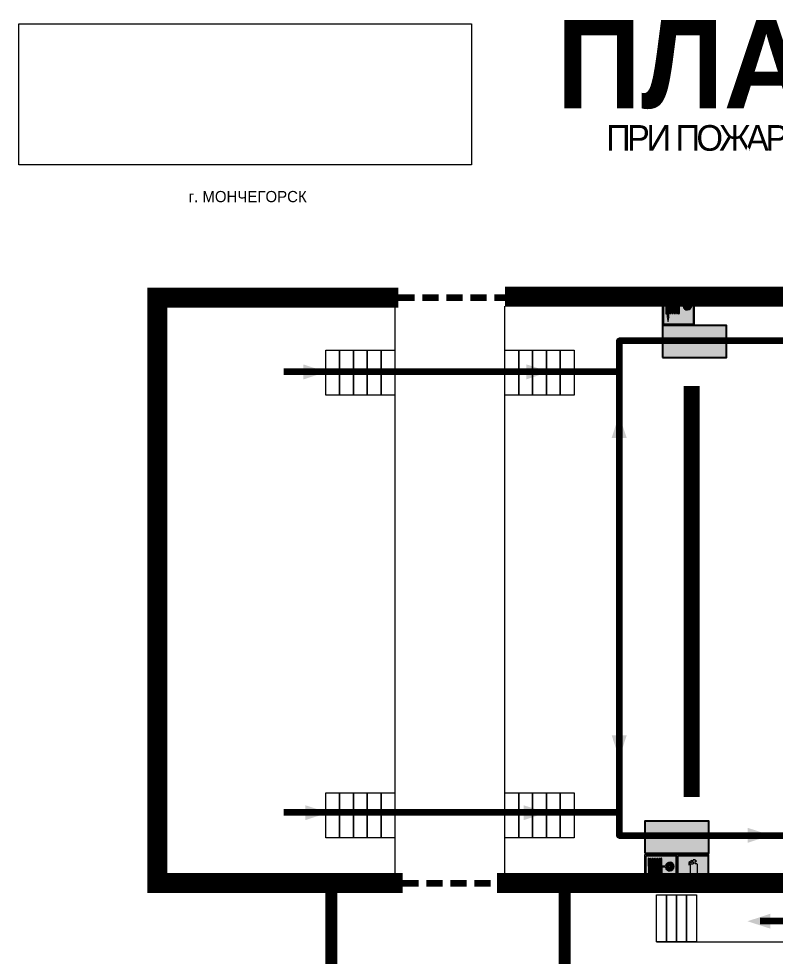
# Model space of a CAD drawing. Header units: millimetres. Extents: x 13114 to 67229, y 22859 to 38520.
# Drawn here: x 24675 to 24864, y 25208.9 to 25442.9 of the extents above; entities that cross this region are included whole.
import ezdxf

# ---------------------------------------------------------------- set-up
doc = ezdxf.new("R2010")
doc.units = ezdxf.units.MM
doc.linetypes.add('{ Wide Dash }', pattern=[12, 4, -2, 4, -2])
doc.layers.add('План_Штампы', color=7, linetype='Continuous')
doc.styles.add('обычный', font='arial.ttf')
picture_1 = doc.add_image_def('image1.jpg', size_in_pixel=(337, 105))

# ---------------------------------------------------------------- blocks, each defined once
blk = doc.blocks.new('A$C32E8229D')
at = {"true_color": 0xffffff}
blk.add_hatch(color=7, dxfattribs=at).paths.add_polyline_path([(0, 0), (0, -8), (16, -8), (16, 0)])
h = blk.add_hatch(color=126)
h.paths.add_polyline_path([(0.2, -0.2), (15.8, -0.2), (15.8, -7.8), (0.2, -7.8)])
h.paths.add_polyline_path([(13.49, -2.05), (12.08, -2.05), (11.37, -2.63, 0.162397), (11.29, -2.84), (11.29, -3.63), (10.35, -3.63), (10.35, -4.05), (11.68, -4.05), (11.68, -3.48), (12.26, -4.28), (11.29, -5.1), (11.29, -6.78), (11.85, -6.78), (11.85, -5.44), (12.8, -4.64), (12.8, -5.94), (14.46, -5.94), (14.46, -5.39), (13.45, -5.39), (13.45, -3.97), (12.46, -2.59), (13.15, -2.59), (13.69, -3.34), (14.18, -3)], flags=16)
h.paths.add_polyline_path([(10.74, -1.82, 1), (11.8, -1.82, 1)], flags=16)
h.paths.add_polyline_path([(9.39, -3.59), (5.99, -3.59), (6.56, -3.03), (5.91, -3.03), (5.1, -3.83), (5.91, -4.64), (6.56, -4.64), (5.99, -4.09), (9.39, -4.09)], flags=16)
h.paths.add_polyline_path([(4.29, -1.08), (1.72, -1.08), (1.72, -6.6), (4.29, -6.6)], flags=16)
at = {"color": 126}
blk.add_lwpolyline([(16, -8), (0, -8), (0, 0), (16, 0)], close=True, dxfattribs=at)
blk = doc.blocks.new('A$C37112FD5')
at = {"true_color": 0xf5f5ff}
h = blk.add_hatch(color=7, dxfattribs=at)
h.dxf.hatch_style = 1
h.paths.add_polyline_path([(12.8, -7.4), (0, -7.4), (0, -20.2), (12.8, -20.2)])
h.paths.add_polyline_path([(12.29, -7.91), (12.29, -19.69), (0.51, -19.69), (0.51, -7.91)], flags=16)
h.paths.add_polyline_path([(4.98, -9.04, -0.42597), (5.17, -9.22), (5.17, -12.25), (5.17, -15.29, -0.432244), (4.98, -15.47), (4.83, -15.47, -0.42597), (4.64, -15.29), (4.64, -12.25), (4.64, -9.22, -0.432244), (4.83, -9.04)], flags=0)
h.paths.add_polyline_path([(4.28, -9.22), (4.28, -12.25), (4.28, -15.29, -0.432244), (4.09, -15.47), (3.94, -15.47, -0.42597), (3.75, -15.29), (3.75, -12.25), (3.75, -9.22, -0.432244), (3.94, -9.04), (4.09, -9.04, -0.42597)], flags=0)
h.paths.add_polyline_path([(5.72, -9.04), (5.87, -9.04, -0.42597), (6.06, -9.22), (6.06, -12.25), (6.06, -15.29, -0.432244), (5.87, -15.47), (5.72, -15.47, -0.42597), (5.53, -15.29), (5.53, -12.25), (5.53, -9.22, -0.432244)], flags=0)
h.paths.add_polyline_path([(6.42, -8.9), (6.5, -8.9, -0.42597), (6.69, -9.08), (6.69, -12.03), (8.21, -12.03, -15.824349), (8.21, -12.47), (6.69, -12.47), (6.69, -15.42, -0.432244), (6.5, -15.6), (6.42, -15.6)], flags=0)
h.paths.add_polyline_path([(3.39, -9.22), (3.39, -12.25), (3.39, -15.29, -0.432244), (3.2, -15.47), (3.05, -15.47, -0.42597), (2.85, -15.29), (2.85, -12.25), (2.85, -9.22, -0.432244), (3.05, -9.04), (3.2, -9.04, -0.42597)], flags=0)
h.paths.add_polyline_path([(2.5, -9.22), (2.5, -16.71), (1.96, -16.71), (1.96, -9.22, -0.432244), (2.15, -9.04), (2.31, -9.04, -0.42597)], flags=0)
h.paths.add_polyline_path([(1.61, -8.9), (1.61, -15.6), (1.57, -15.6, -0.42597), (1.37, -15.42), (1.37, -12.03), (1.37, -9.09, -0.432244), (1.57, -8.9)], flags=0)
h.paths.add_polyline_path([(9.76, -10.81), (9.76, -12.03), (8.49, -12.03, -0.336371)], flags=0)
h.paths.add_polyline_path([(8.49, -12.47), (9.76, -12.47), (9.76, -13.7, -0.336371)], flags=0)
h.paths.add_polyline_path([(10.11, -10.81, -0.336371), (11.38, -12.03), (10.11, -12.03)], flags=0)
h.paths.add_polyline_path([(10.11, -12.47), (11.38, -12.47, -0.336371), (10.11, -13.7)], flags=0)
h.paths.add_polyline_path([(2.5, -16.84), (2.5, -17.05), (1.97, -17.05), (1.97, -16.84)], flags=0)
h.paths.add_polyline_path([(2.5, -17.24, -0.033778), (2.24, -18.6, -0.033778), (1.97, -17.24)], flags=0)
h = blk.add_hatch(color=242)
h.dxf.hatch_style = 1
h.paths.add_polyline_path([(12.29, -7.91), (0.51, -7.91), (0.51, -19.69), (12.29, -19.69)])
h.paths.add_polyline_path([(6.42, -15.6), (6.42, -8.9), (6.5, -8.9, -0.42597), (6.69, -9.08), (6.69, -12.03), (8.21, -12.03, -15.824349), (8.21, -12.47), (6.69, -12.47), (6.69, -15.42, -0.432244), (6.5, -15.6)], flags=16)
h.paths.add_polyline_path([(5.87, -15.47), (5.72, -15.47, -0.42597), (5.53, -15.29), (5.53, -12.25), (5.53, -9.22, -0.432244), (5.72, -9.04), (5.87, -9.04, -0.42597), (6.06, -9.22), (6.06, -12.25), (6.06, -15.29, -0.432244)], flags=16)
h.paths.add_polyline_path([(4.98, -15.47), (4.83, -15.47, -0.42597), (4.64, -15.29), (4.64, -12.25), (4.64, -9.22, -0.432244), (4.83, -9.04), (4.98, -9.04, -0.42597), (5.17, -9.22), (5.17, -12.25), (5.17, -15.29, -0.432244)], flags=16)
h.paths.add_polyline_path([(4.09, -15.47), (3.94, -15.47, -0.42597), (3.75, -15.29), (3.75, -12.25), (3.75, -9.22, -0.432244), (3.94, -9.04), (4.09, -9.04, -0.42597), (4.28, -9.22), (4.28, -12.25), (4.28, -15.29, -0.432244)], flags=16)
h.paths.add_polyline_path([(3.2, -15.47), (3.05, -15.47, -0.42597), (2.85, -15.29), (2.85, -12.25), (2.85, -9.22, -0.432244), (3.05, -9.04), (3.2, -9.04, -0.42597), (3.39, -9.22), (3.39, -12.25), (3.39, -15.29, -0.432244)], flags=16)
h.paths.add_polyline_path([(2.5, -17.05), (1.97, -17.05), (1.97, -16.84), (2.5, -16.84)], flags=16)
h.paths.add_polyline_path([(2.5, -17.24, -0.033778), (2.24, -18.6, -0.033778), (1.97, -17.24)], flags=16)
h.paths.add_polyline_path([(2.5, -16.71), (1.96, -16.71), (1.96, -9.22, -0.432244), (2.15, -9.04), (2.31, -9.04, -0.42597), (2.5, -9.22)], flags=16)
h.paths.add_polyline_path([(1.61, -15.6), (1.57, -15.6, -0.42597), (1.37, -15.42), (1.37, -12.03), (1.37, -9.09, -0.432244), (1.57, -8.9), (1.61, -8.9)], flags=16)
h.paths.add_polyline_path([(8.49, -12.47), (9.76, -12.47), (9.76, -13.7, -0.336371)], flags=0)
h.paths.add_polyline_path([(10.11, -13.7), (10.11, -12.47), (11.38, -12.47, -0.336371)], flags=0)
h.paths.add_polyline_path([(8.49, -12.03, -0.336371), (9.76, -10.81), (9.76, -12.03)], flags=0)
h.paths.add_polyline_path([(10.11, -12.03), (10.11, -10.81, -0.336371), (11.38, -12.03)], flags=0)
h = blk.add_hatch(color=7, dxfattribs=at)
h.dxf.hatch_style = 1
h.paths.add_polyline_path([(1.61, -8.9), (1.57, -8.9, 0.432244), (1.37, -9.09), (1.37, -12.03), (1.37, -15.42, 0.42597), (1.57, -15.6), (1.61, -15.6)])
h.paths.add_polyline_path([(2.5, -9.22, 0.42597), (2.31, -9.04), (2.15, -9.04, 0.432244), (1.96, -9.22), (1.96, -16.71), (2.5, -16.71)])
h.paths.add_polyline_path([(2.5, -16.84), (1.97, -16.84), (1.97, -17.05), (2.5, -17.05)])
h.paths.add_polyline_path([(2.5, -17.24), (1.97, -17.24, 0.033778), (2.24, -18.6, 0.033778)])
h.paths.add_polyline_path([(3.39, -12.25), (3.39, -9.22, 0.42597), (3.2, -9.04), (3.05, -9.04, 0.432244), (2.85, -9.22), (2.85, -12.25), (2.85, -15.29, 0.42597), (3.05, -15.47), (3.2, -15.47, 0.432244), (3.39, -15.29)])
h.paths.add_polyline_path([(4.28, -12.25), (4.28, -9.22, 0.42597), (4.09, -9.04), (3.94, -9.04, 0.432244), (3.75, -9.22), (3.75, -12.25), (3.75, -15.29, 0.42597), (3.94, -15.47), (4.09, -15.47, 0.432244), (4.28, -15.29)])
h.paths.add_polyline_path([(5.17, -12.25), (5.17, -9.22, 0.42597), (4.98, -9.04), (4.83, -9.04, 0.432244), (4.64, -9.22), (4.64, -12.25), (4.64, -15.29, 0.42597), (4.83, -15.47), (4.98, -15.47, 0.432244), (5.17, -15.29)])
h.paths.add_polyline_path([(6.06, -12.25), (6.06, -9.22, 0.42597), (5.87, -9.04), (5.72, -9.04, 0.432244), (5.53, -9.22), (5.53, -12.25), (5.53, -15.29, 0.42597), (5.72, -15.47), (5.87, -15.47, 0.432244), (6.06, -15.29)])
h.paths.add_polyline_path([(6.69, -12.47), (8.21, -12.47, 15.824349), (8.21, -12.03), (6.69, -12.03), (6.69, -9.08, 0.42597), (6.5, -8.9), (6.42, -8.9), (6.42, -15.6), (6.5, -15.6, 0.432244), (6.69, -15.42)])
h.paths.add_polyline_path([(8.49, -12.47), (9.76, -12.47), (9.76, -13.7, -0.336371)], flags=16)
h.paths.add_polyline_path([(8.49, -12.03, -0.336371), (9.76, -10.81), (9.76, -12.03)], flags=16)
h.paths.add_polyline_path([(10.11, -12.47), (11.38, -12.47, -0.336371), (10.11, -13.7)], flags=16)
h.paths.add_polyline_path([(10.11, -12.03), (10.11, -10.81, -0.336371), (11.38, -12.03)], flags=16)
h = blk.add_hatch(color=242)
h.dxf.hatch_style = 1
h.paths.add_polyline_path([(9.76, -10.81, 0.336371), (8.49, -12.03), (9.76, -12.03)])
h.paths.add_polyline_path([(10.11, -10.81), (10.11, -12.03), (11.38, -12.03, 0.336371)])
h.paths.add_polyline_path([(11.38, -12.47), (10.11, -12.47), (10.11, -13.7, 0.336371)])
h.paths.add_polyline_path([(9.76, -12.47), (8.49, -12.47, 0.336371), (9.76, -13.7)])
at = {"color": 242, "lineweight": 5}
for p, q in [((0, -20.2), (0, -7.4)), ((0, -7.4), (12.8, -7.4)), ((12.8, -20.2), (12.8, -7.4)), ((1.37, -12.03), (1.37, -9.08)), ((1.57, -8.9), (1.61, -8.9)), ((1.61, -8.9), (1.61, -15.6)), ((1.96, -16.71), (1.96, -9.22)), ((2.15, -9.04), (2.31, -9.04)), ((2.5, -16.71), (2.5, -9.22)), ((2.85, -12.25), (2.85, -9.22)), ((3.05, -9.04), (3.2, -9.04)), ((3.39, -12.25), (3.39, -9.22)), ((3.75, -12.25), (3.75, -9.22)), ((3.94, -9.04), (4.09, -9.04)), ((4.28, -12.25), (4.28, -9.22)), ((4.64, -12.25), (4.64, -9.22)), ((4.83, -9.04), (4.98, -9.04)), ((5.17, -12.25), (5.17, -9.22)), ((5.53, -12.25), (5.53, -9.22)), ((5.72, -9.04), (5.87, -9.04)), ((6.06, -12.25), (6.06, -9.22)), ((6.42, -8.9), (6.42, -15.6)), ((6.5, -8.9), (6.42, -8.9)), ((6.69, -12.03), (6.69, -9.08)), ((9.76, -10.81), (9.76, -12.03)), ((10.11, -10.81), (10.11, -12.03)), ((1.37, -12.03), (1.37, -15.42)), ((2.85, -12.25), (2.85, -15.29)), ((3.39, -12.25), (3.39, -15.29)), ((3.75, -12.25), (3.75, -15.29)), ((4.28, -12.25), (4.28, -15.29)), ((4.64, -12.25), (4.64, -15.29)), ((5.17, -12.25), (5.17, -15.29)), ((5.53, -12.25), (5.53, -15.29)), ((6.06, -12.25), (6.06, -15.29)), ((8.21, -12.03), (6.69, -12.03)), ((8.21, -12.47), (6.69, -12.47)), ((6.69, -12.47), (6.69, -15.42)), ((9.76, -12.03), (8.49, -12.03)), ((9.76, -12.47), (8.49, -12.47)), ((9.76, -12.47), (9.76, -13.7)), ((11.38, -12.03), (10.11, -12.03)), ((11.38, -12.47), (10.11, -12.47)), ((10.11, -12.47), (10.11, -13.7)), ((1.57, -15.6), (1.61, -15.6)), ((1.96, -16.71), (2.5, -16.71)), ((1.97, -16.84), (2.5, -16.84)), ((1.97, -17.05), (1.97, -16.84)), ((2.5, -17.05), (1.97, -17.05)), ((1.97, -17.24), (2.5, -17.24)), ((2.5, -16.84), (2.5, -17.05)), ((3.05, -15.47), (3.2, -15.47)), ((3.94, -15.47), (4.09, -15.47)), ((4.83, -15.47), (4.98, -15.47)), ((5.72, -15.47), (5.87, -15.47)), ((6.42, -15.6), (6.5, -15.6)), ((0, -20.2), (12.8, -20.2))]:
    blk.add_line(p, q, dxfattribs=at)
blk.add_lwpolyline([(0.51, -7.91), (12.29, -7.91), (12.29, -19.69), (0.51, -19.69)], close=True, dxfattribs=at)
for centre, radius, start, end in [((1.56, -9.09), 0.182, 87.1027, 180.6071), ((2.15, -9.22), 0.182, 87.1027, 180.6071), ((2.32, -9.22), 0.182, 359.3929, 92.8973), ((3.04, -9.22), 0.182, 87.1027, 180.6071), ((3.21, -9.22), 0.182, 359.3929, 92.8973), ((3.93, -9.22), 0.182, 87.1027, 180.6071), ((4.1, -9.22), 0.182, 359.3929, 92.8973), ((4.82, -9.22), 0.182, 87.1027, 180.6071), ((4.99, -9.22), 0.182, 359.3929, 92.8973), ((5.71, -9.22), 0.182, 87.1027, 180.6071), ((5.88, -9.22), 0.182, 359.3929, 92.8973), ((6.51, -9.09), 0.182, 359.3929, 92.8973), ((9.93, -12.25), 1.74, 187.2319, 172.7681), ((9.93, -12.25), 1.46, 96.9927, 171.3585), ((9.93, -12.25), 1.46, 8.6415, 83.0073), ((9.93, -12.25), 1.46, 188.6415, 263.0073), ((9.93, -12.25), 1.46, 276.9927, 351.3585), ((1.56, -15.42), 0.182, 179.3929, 272.8973), ((12.17, -15.98), 10.27, 187.041, 194.7793), ((-7.7, -15.98), 10.27, 345.2207, 352.959), ((3.04, -15.29), 0.182, 179.3929, 272.8973), ((3.21, -15.29), 0.182, 267.1027, 0.6071), ((3.93, -15.29), 0.182, 179.3929, 272.8973), ((4.1, -15.29), 0.182, 267.1027, 0.6071), ((4.82, -15.29), 0.182, 179.3929, 272.8973), ((4.99, -15.29), 0.182, 267.1027, 0.6071), ((5.71, -15.29), 0.182, 179.3929, 272.8973), ((5.88, -15.29), 0.182, 267.1027, 0.6071), ((6.51, -15.42), 0.182, 267.1027, 0.6071)]:
    blk.add_arc(centre, radius, start, end, dxfattribs=at)
blk = doc.blocks.new('A$C3AD82952')
at = {"true_color": 0xf5f5ff}
h = blk.add_hatch(color=7, dxfattribs=at)
h.dxf.hatch_style = 1
h.paths.add_polyline_path([(8.21, 8.73, 0.414214), (7.89, 9.05), (7.22, 9.05), (7.22, 9.92), (7.59, 9.92, 1), (7.57, 10.36), (7.22, 10.36), (7.22, 10.6), (6.43, 10.6), (6.43, 10.36), (6.01, 10.36), (4.74, 9.59), (4.74, 8.69), (4.98, 8.73), (4.98, 9.26), (6.12, 9.91), (6.43, 9.91), (6.43, 9.05), (5.76, 9.05, 0.414214), (5.44, 8.73), (5.44, 2.2), (8.21, 2.2)], flags=0)
h.paths.add_polyline_path([(12.8, 12.8), (0, 12.8), (0, 0), (12.8, 0)])
h.paths.add_polyline_path([(0.51, 12.29), (12.29, 12.29), (12.29, 0.51), (0.51, 0.51)], flags=16)
h.paths.add_polyline_path([(4.74, 9.59), (6.01, 10.36), (6.43, 10.36), (6.43, 10.6), (7.22, 10.6), (7.22, 10.36), (7.59, 10.36, -0.94586), (7.59, 9.92), (7.22, 9.92), (7.22, 9.05), (7.89, 9.05, -0.414214), (8.21, 8.73), (8.21, 2.2), (5.44, 2.2), (5.44, 8.73, -0.414214), (5.76, 9.05), (6.43, 9.05), (6.43, 9.91), (6.12, 9.91), (4.98, 9.26), (4.98, 8.73), (4.74, 8.69)], flags=0)
h = blk.add_hatch(color=242)
h.dxf.hatch_style = 1
h.paths.add_polyline_path([(12.29, 12.29), (0.51, 12.29), (0.51, 0.51), (12.29, 0.51)])
h.paths.add_polyline_path([(4.74, 8.69), (4.74, 9.59), (6.01, 10.36), (6.43, 10.36), (6.43, 10.6), (7.22, 10.6), (7.22, 10.36), (7.59, 10.36, -0.94586), (7.59, 9.92), (7.22, 9.92), (7.22, 9.05), (7.89, 9.05, -0.414214), (8.21, 8.73), (8.21, 2.2), (5.44, 2.2), (5.44, 8.73, -0.414214), (5.76, 9.05), (6.43, 9.05), (6.43, 9.91), (6.12, 9.91), (4.98, 9.26), (4.98, 8.73)], flags=16)
h = blk.add_hatch(color=7, dxfattribs=at)
h.dxf.hatch_style = 1
h.paths.add_polyline_path([(8.21, 8.73, 0.414214), (7.89, 9.05), (7.22, 9.05), (7.22, 9.92), (7.59, 9.92, 1), (7.57, 10.36), (7.22, 10.36), (7.22, 10.6), (6.43, 10.6), (6.43, 10.36), (6.01, 10.36), (4.74, 9.59), (4.74, 8.69), (4.98, 8.73), (4.98, 9.26), (6.12, 9.91), (6.43, 9.91), (6.43, 9.05), (5.76, 9.05, 0.414214), (5.44, 8.73), (5.44, 2.2), (8.21, 2.2)])
at = {"color": 242, "lineweight": 5}
for p, q in [((0, 0), (0, 12.8)), ((0, 12.8), (12.8, 12.8)), ((12.8, 0), (12.8, 12.8)), ((6.01, 10.36), (4.74, 9.59)), ((4.74, 9.59), (4.74, 8.69)), ((4.74, 8.69), (4.98, 8.73)), ((4.98, 9.26), (6.12, 9.91)), ((4.98, 8.73), (4.98, 9.26)), ((5.44, 2.2), (5.44, 8.73)), ((5.76, 9.05), (6.43, 9.05)), ((6.01, 10.36), (6.43, 10.36)), ((6.12, 9.91), (6.43, 9.91)), ((7.22, 10.6), (6.43, 10.6)), ((6.43, 10.6), (6.43, 10.36)), ((6.43, 9.91), (6.43, 9.05)), ((7.22, 10.36), (7.22, 10.6)), ((7.59, 10.36), (7.22, 10.36)), ((7.22, 9.05), (7.22, 9.92)), ((7.59, 9.92), (7.22, 9.92)), ((7.89, 9.05), (7.22, 9.05)), ((8.21, 2.2), (8.21, 8.73)), ((0, 0), (12.8, 0)), ((5.44, 2.2), (8.21, 2.2))]:
    blk.add_line(p, q, dxfattribs=at)
blk.add_lwpolyline([(0.51, 12.29), (12.29, 12.29), (12.29, 0.51), (0.51, 0.51)], close=True, dxfattribs=at)
for centre, radius, start, end in [((5.76, 8.73), 0.32, 90, 180), ((7.58, 10.14), 0.223, 273.1875, 86.8125), ((7.89, 8.73), 0.32, 0, 90)]:
    blk.add_arc(centre, radius, start, end, dxfattribs=at)

msp = doc.modelspace()

# ---------------------------------------------------------------- linework, layer by layer
at = {"color": 126, "lineweight": 100, "true_color": 0x008754}
for points in [[(24900.1, 25383.87), (24925.32, 25383.87), (24925.32, 25362.49), (24824.97, 25362.49), (24824.97, 25239.03), (24978.45, 25239.03), (24978.45, 25362.49), (24925.32, 25362.49)], [(24824.97, 25354.79), (24741.22, 25354.79)], [(24824.97, 25244.74), (24741.22, 25244.74)], [(24860.21, 25217.71), (24978.45, 25217.71), (24978.45, 25239.03)]]:
    msp.add_lwpolyline(points, dxfattribs=at)
at = {"lineweight": 0}
for points, const_width in [([(24769.86, 25373.31), (24709.65, 25373.31), (24709.65, 25227.14), (24770.88, 25227.14)], 5), ([(24922.63, 25373.52), (24796.47, 25373.52)], 5), ([(24843.08, 25248.64), (24843.08, 25351.25)], 4), ([(24794.48, 25227.14), (24876.03, 25227.14)], 5), ([(24753.1, 25226.19), (24753.1, 25178.25), (24766.6, 25178.25)], 3), ([(24796.37, 25178.25), (24811.36, 25178.25), (24811.36, 25226.19)], 3)]:
    msp.add_lwpolyline(points, dxfattribs=dict(at, const_width=const_width))
for points in [[(24768.97, 25373.31), (24768.97, 25227.92)], [(24796.47, 25227.14), (24796.47, 25371.18)], [(24834.36, 25212.49), (24948.39, 25212.49), (24948.39, 25200.37), (25183.9, 25200.37), (25183.9, 25226.4)]]:
    msp.add_lwpolyline(points, dxfattribs=at)
at = {"linetype": '{ Wide Dash }', "lineweight": 100}
for points in [[(24769.86, 25373.31), (24805.75, 25373.31)], [(24770.88, 25227.14), (24794.48, 25227.14)]]:
    msp.add_lwpolyline(points, dxfattribs=at)
at = {"lineweight": 0}
for points in [[(24751.7, 25360.18), (24755.15, 25360.18), (24755.15, 25348.93), (24751.7, 25348.93)], [(24755.15, 25360.18), (24758.61, 25360.18), (24758.61, 25348.93), (24755.15, 25348.93)], [(24758.61, 25360.18), (24762.06, 25360.18), (24762.06, 25348.93), (24758.61, 25348.93)], [(24762.06, 25360.18), (24765.51, 25360.18), (24765.51, 25348.93), (24762.06, 25348.93)], [(24765.51, 25360.18), (24768.97, 25360.18), (24768.97, 25348.93), (24765.51, 25348.93)], [(24796.47, 25360.18), (24799.93, 25360.18), (24799.93, 25348.93), (24796.47, 25348.93)], [(24799.93, 25360.18), (24803.38, 25360.18), (24803.38, 25348.93), (24799.93, 25348.93)], [(24803.38, 25360.18), (24806.83, 25360.18), (24806.83, 25348.93), (24803.38, 25348.93)], [(24806.83, 25360.18), (24810.29, 25360.18), (24810.29, 25348.93), (24806.83, 25348.93)], [(24810.29, 25360.18), (24813.74, 25360.18), (24813.74, 25348.93), (24810.29, 25348.93)], [(24751.7, 25249.71), (24755.15, 25249.71), (24755.15, 25238.46), (24751.7, 25238.46)], [(24755.15, 25249.71), (24758.61, 25249.71), (24758.61, 25238.46), (24755.15, 25238.46)], [(24758.61, 25249.71), (24762.06, 25249.71), (24762.06, 25238.46), (24758.61, 25238.46)], [(24762.06, 25249.71), (24765.51, 25249.71), (24765.51, 25238.46), (24762.06, 25238.46)], [(24765.51, 25249.71), (24768.97, 25249.71), (24768.97, 25238.46), (24765.51, 25238.46)], [(24796.47, 25249.71), (24799.93, 25249.71), (24799.93, 25238.46), (24796.47, 25238.46)], [(24799.93, 25249.71), (24803.38, 25249.71), (24803.38, 25238.46), (24799.93, 25238.46)], [(24803.38, 25249.71), (24806.83, 25249.71), (24806.83, 25238.46), (24803.38, 25238.46)], [(24806.83, 25249.71), (24810.29, 25249.71), (24810.29, 25238.46), (24806.83, 25238.46)], [(24810.29, 25249.71), (24813.74, 25249.71), (24813.74, 25238.46), (24810.29, 25238.46)], [(24834.36, 25224.19), (24836.83, 25224.19), (24836.83, 25212.49), (24834.36, 25212.49)], [(24836.83, 25224.19), (24839.31, 25224.19), (24839.31, 25212.49), (24836.83, 25212.49)], [(24839.31, 25224.19), (24841.79, 25224.19), (24841.79, 25212.49), (24839.31, 25212.49)], [(24839.31, 25224.19), (24841.79, 25224.19), (24841.79, 25212.49), (24839.31, 25212.49)], [(24841.79, 25224.19), (24844.27, 25224.19), (24844.27, 25212.49), (24841.79, 25212.49)]]:
    msp.add_lwpolyline(points, close=True, dxfattribs=at)
at = {"layer": 'План_Штампы', "color": 126, "true_color": 0x008754}
for points in [[(24746.11, 25352.89), (24746.12, 25356.63), (24751.85, 25354.78)], [(24801.82, 25352.91), (24801.83, 25356.65), (24807.57, 25354.8)], [(24826.87, 25338.29), (24823.13, 25338.3), (24824.98, 25344.03)], [(24823.13, 25264.02), (24826.87, 25264.01), (24825.02, 25258.28)], [(24746.6, 25242.85), (24746.6, 25246.58), (24752.34, 25244.73)], [(24801.11, 25242.85), (24801.12, 25246.58), (24806.86, 25244.73)], [(24857.1, 25237.19), (24857.11, 25240.93), (24862.84, 25239.08)], [(24862.78, 25219.49), (24862.77, 25215.76), (24857.04, 25217.61)]]:
    msp.add_solid(points, dxfattribs=at)

# ---------------------------------------------------------------- block references
for name, p, xscale, yscale, zscale in [('A$C37112FD5', (24835.82, 25378.99), 0.6249984004534781, 0.6249984004534781, 0.6249984004534781), ('A$C37112FD5', (24831.43, 25238.92), 0.6249984004534781, 0.6249984004534781, 0.6249984004534781), ('A$C3AD82952', (24839.43, 25226.29), 0.625, 0.625, 0.625)]:
    msp.add_blockref(name, p, dxfattribs=dict(xscale=xscale, yscale=yscale, zscale=zscale))
at = {"layer": 'План_Штампы', "color": 126, "true_color": 0x008754, "xscale": -1}
for p in [(24851.82, 25366.37), (24847.43, 25242.61)]:
    msp.add_blockref('A$C32E8229D', p, dxfattribs=at)

# ---------------------------------------------------------------- texts
at = {"lineweight": 0, "style": 'обычный'}
for s, insert, char_height, width, attachment_point in [('{\\fProxima Nova Rg|b1|i0|c204|p2;ПЛАН ЭВАКУАЦИИ}', (24809.33, 25442.62), 22, 493.8901, 1), ('\\pi-8.4,l8.4,t8.4;{\\fProxima Nova Rg|b0|i0|c204|p2;г. МОНЧЕГОРСК\\H1.1997x; }', (24732.2, 25398.53), 2.8, 126.6484, 5)]:
    msp.add_mtext(s, dxfattribs=dict(at, insert=insert, char_height=char_height, width=width, attachment_point=attachment_point))
at = {"color": 0, "lineweight": 0, "insert": (24959.2, 25416.57), "char_height": 8, "width": 449.2158, "attachment_point": 5, "style": 'обычный'}
msp.add_mtext('{\\fArial Black|b1|i0|c204|p34;\\H2x;\\T0.85;  \\fArial Narrow|b0|i0|c204|p34;\\H0.8x;\\W0.9;\\P\\fProxima Nova Rg|b0|i0|c204|p2;\\H0.5x;\\W1;\\C256;ПРИ ПОЖАРЕ  ИЛИ ДРУГИХ ЧРЕЗВЫЧАЙНЫХ СИТУАЦИЯХ  ИЗ ПОМЕЩЕНИЙ \\fProxima Nova Rg|b1|i0|c204|p2;\\H1.25x;\\P ЦЭО: БНС  ОЭС 1 ЭТАЖ}', dxfattribs=at)

# ---------------------------------------------------------------- pictures from other files: only their frames are drawn
at = {"color": 7, "lineweight": 0, "true_color": 0xf5f5ff}
image = msp.add_image(picture_1, insert=(24675.03, 25406.45), size_in_units=(113.11, 35.24), dxfattribs=at)
image.dxf.flags = 7

doc.saveas('drawing.dxf')
